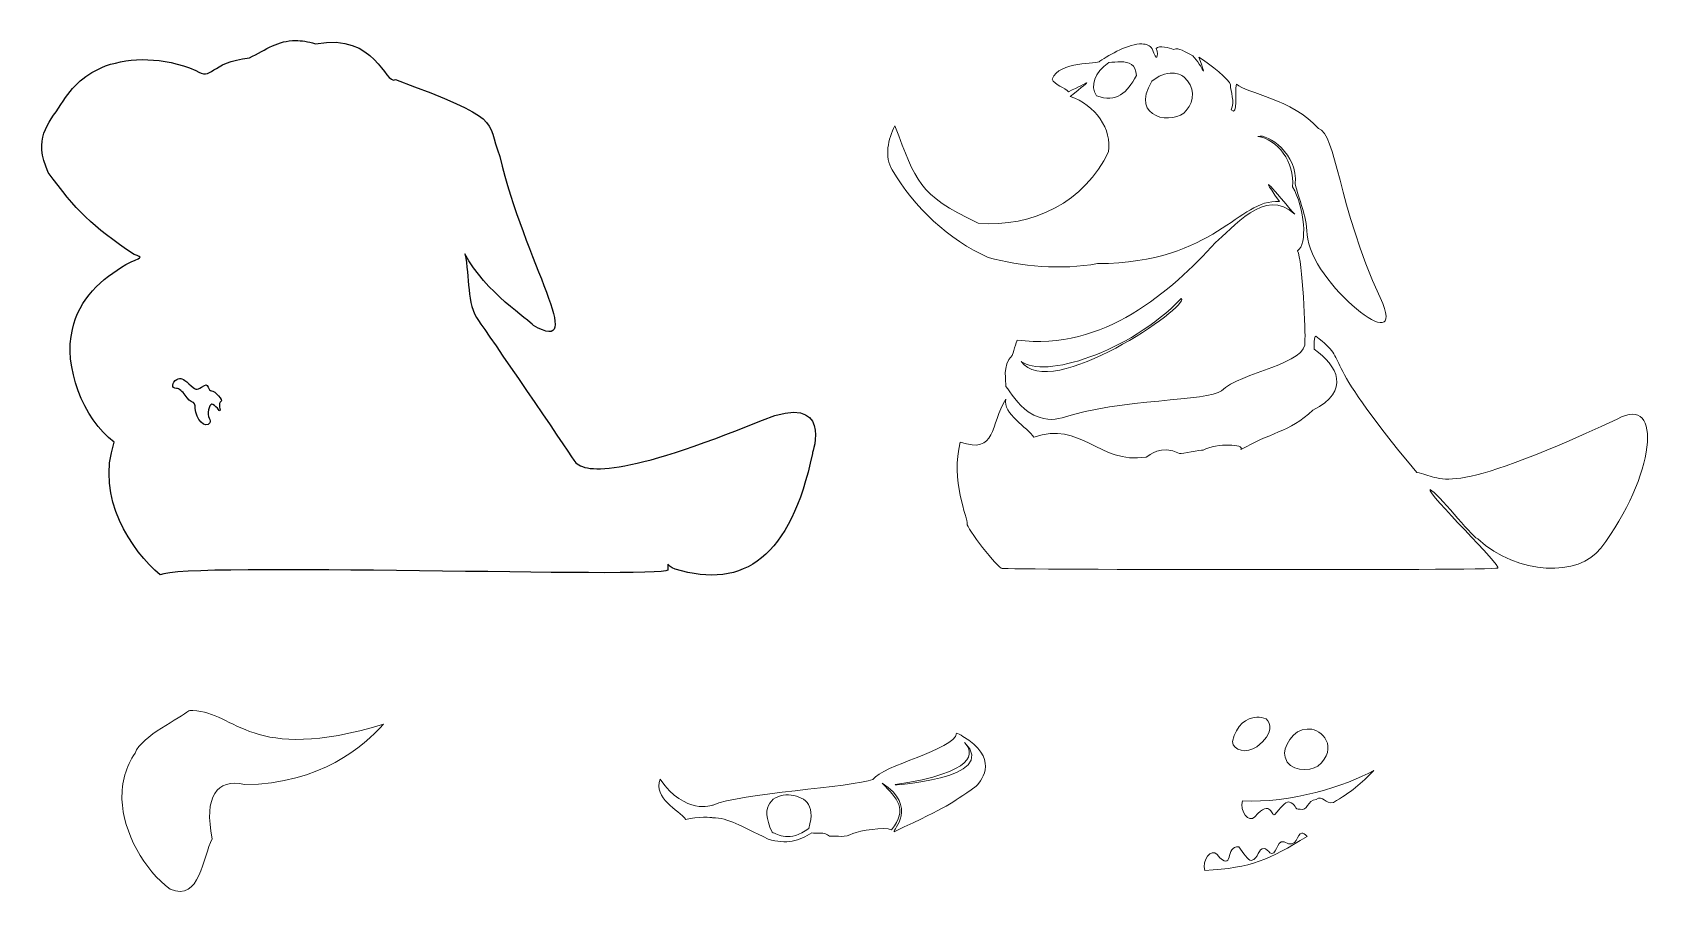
# Model space of a CAD drawing. Header units: centimetres. Extents: x -4.6 to 14.4, y -7 to 3.1.
import ezdxf

# ---------------------------------------------------------------- set-up
doc = ezdxf.new("R2010")
doc.units = ezdxf.units.CM
doc.header["$MEASUREMENT"] = 0
doc.layers.add('Layer 1', color=7, linetype='Continuous')

msp = doc.modelspace()

# ---------------------------------------------------------------- linework, layer by layer
at = {"layer": 'Layer 1'}
for points, knots in [([(-1.57096, 3.00715), (-1.77479, 3.00729), (-1.90938, 2.90498), (-2.10757, 2.80376), (-2.10757, 2.80376), (-2.5721, 2.75398), (-2.54218, 2.52833), (-2.731, 2.65824), (-2.731, 2.65824), (-3.12638, 2.82123), (-3.48117, 2.81095), (-3.78354, 2.71198), (-3.78354, 2.71198), (-4.0158, 2.61616), (-4.16352, 2.48821), (-4.30361, 2.26053), (-4.30361, 2.26053), (-4.45296, 2.03037), (-4.63275, 1.86758), (-4.45079, 1.47092), (-4.45079, 1.47092), (-4.1303, 1.02967), (-3.94679, 0.84788), (-3.45033, 0.51346), (-3.45033, 0.51346), (-3.33609, 0.47759), (-3.36329, 0.48812), (-3.54624, 0.39853), (-3.54624, 0.39853), (-3.82247, 0.23625), (-4.09805, -0.00103), (-4.16967, -0.36049), (-4.16967, -0.36049), (-4.27763, -0.77599), (-4.04451, -1.40399), (-3.68267, -1.67266), (-3.68267, -1.67266), (-3.89997, -2.3205), (-3.48203, -2.93376), (-3.14606, -3.21717), (-3.14606, -3.21717), (-2.88069, -3.06312), (2.66969, -3.26079), (2.76572, -3.16177), (2.76572, -3.16177), (2.76572, -3.02673), (2.74495, -3.11974), (2.8484, -3.1502), (2.8484, -3.1502), (3.65871, -3.38876), (4.19202, -3.01196), (4.44748, -1.8033), (4.44748, -1.8033), (4.45037, -1.78963), (4.69438, -1.07509), (3.86705, -1.41387), (3.86705, -1.41387), (2.24511, -2.07803), (1.77077, -2.04588), (1.66853, -1.88102), (1.66853, -1.88102), (1.58099, -1.73987), (0.6624, -0.40065), (0.55811, -0.25466), (0.55811, -0.25466), (0.42092, -0.06264), (0.45599, 0.25156), (0.40101, 0.52338), (0.40101, 0.52338), (0.63552, 0.07291), (1.15417, -0.24725), (1.19972, -0.31254), (1.19972, -0.31254), (1.83851, -0.67918), (1.09225, 0.43917), (0.80615, 1.6553), (0.80615, 1.6553), (0.63956, 2.10131), (0.8629, 2.07869), (-0.40597, 2.55158), (-0.40597, 2.55158), (-0.53882, 2.4862), (-0.62296, 3.09866), (-1.33945, 2.96912), (-1.33945, 2.96912), (-1.42784, 2.99586), (-1.50302, 3.00711), (-1.57096, 3.00715)], [0, 0, 0, 0, 0.04347826, 0.04347826, 0.04347826, 0.04347826, 0.08695652, 0.08695652, 0.08695652, 0.08695652, 0.13043478, 0.13043478, 0.13043478, 0.13043478, 0.17391304, 0.17391304, 0.17391304, 0.17391304, 0.2173913, 0.2173913, 0.2173913, 0.2173913, 0.26086957, 0.26086957, 0.26086957, 0.26086957, 0.30434783, 0.30434783, 0.30434783, 0.30434783, 0.34782609, 0.34782609, 0.34782609, 0.34782609, 0.39130435, 0.39130435, 0.39130435, 0.39130435, 0.43478261, 0.43478261, 0.43478261, 0.43478261, 0.47826087, 0.47826087, 0.47826087, 0.47826087, 0.52173913, 0.52173913, 0.52173913, 0.52173913, 0.56521739, 0.56521739, 0.56521739, 0.56521739, 0.60869565, 0.60869565, 0.60869565, 0.60869565, 0.65217391, 0.65217391, 0.65217391, 0.65217391, 0.69565217, 0.69565217, 0.69565217, 0.69565217, 0.73913043, 0.73913043, 0.73913043, 0.73913043, 0.7826087, 0.7826087, 0.7826087, 0.7826087, 0.82608696, 0.82608696, 0.82608696, 0.82608696, 0.86956522, 0.86956522, 0.86956522, 0.86956522, 0.91304348, 0.91304348, 0.91304348, 0.91304348, 1, 1, 1, 1]), ([(-2.56977, -1.44733), (-2.56259, -1.43572), (-2.56604, -1.41114), (-2.57744, -1.3927), (-2.57744, -1.3927), (-2.60428, -1.34928), (-2.58157, -1.23031), (-2.54645, -1.23031), (-2.54645, -1.23031), (-2.53156, -1.23031), (-2.5023, -1.25115), (-2.48142, -1.27661), (-2.48142, -1.27661), (-2.44616, -1.31964), (-2.44435, -1.31879), (-2.45585, -1.26465), (-2.45585, -1.26465), (-2.46266, -1.23261), (-2.45536, -1.2021), (-2.43963, -1.19685), (-2.43963, -1.19685), (-2.40891, -1.18662), (-2.51063, -1.07156), (-2.5504, -1.07156), (-2.5504, -1.07156), (-2.56339, -1.07156), (-2.58104, -1.05329), (-2.58961, -1.03095), (-2.58961, -1.03095), (-2.60356, -0.9946), (-2.61161, -0.99455), (-2.66644, -1.03048), (-2.66644, -1.03048), (-2.72384, -1.06809), (-2.73312, -1.06565), (-2.81411, -0.99167), (-2.81411, -0.99167), (-2.88439, -0.92749), (-2.91011, -0.91786), (-2.95178, -0.94017), (-2.95178, -0.94017), (-3.01565, -0.97435), (-3.01898, -1.04508), (-2.95672, -1.04518), (-2.95672, -1.04518), (-2.93125, -1.04522), (-2.8866, -1.08091), (-2.8575, -1.12448), (-2.8575, -1.12448), (-2.8284, -1.16805), (-2.7897, -1.20374), (-2.77151, -1.20378), (-2.77151, -1.20378), (-2.75301, -1.20382), (-2.73844, -1.23623), (-2.73844, -1.27734), (-2.73844, -1.27734), (-2.73844, -1.4009), (-2.61682, -1.52347), (-2.56977, -1.44733)], [0, 0, 0, 0, 0.0625, 0.0625, 0.0625, 0.0625, 0.125, 0.125, 0.125, 0.125, 0.1875, 0.1875, 0.1875, 0.1875, 0.25, 0.25, 0.25, 0.25, 0.3125, 0.3125, 0.3125, 0.3125, 0.375, 0.375, 0.375, 0.375, 0.4375, 0.4375, 0.4375, 0.4375, 0.5, 0.5, 0.5, 0.5, 0.5625, 0.5625, 0.5625, 0.5625, 0.625, 0.625, 0.625, 0.625, 0.6875, 0.6875, 0.6875, 0.6875, 0.75, 0.75, 0.75, 0.75, 0.8125, 0.8125, 0.8125, 0.8125, 0.875, 0.875, 0.875, 0.875, 1, 1, 1, 1])]:
    msp.add_open_spline(points, degree=3, knots=knots, dxfattribs=at)
at = {"layer": 'Layer 1', "color": 31, "lineweight": 13}
for points, knots in [([(8.2852, 2.96738), (8.13374, 2.97198), (7.90868, 2.84273), (7.79655, 2.76646), (7.79655, 2.76646), (7.76734, 2.72954), (7.31915, 2.77201), (7.24092, 2.55645), (7.24092, 2.55645), (7.25972, 2.4965), (7.39195, 2.45115), (7.43109, 2.41093), (7.43109, 2.41093), (7.66365, 2.51775), (7.75088, 2.59492), (7.44845, 2.35388), (7.44845, 2.35388), (7.74282, 2.26278), (7.9406, 1.963), (7.89411, 1.71144), (7.89411, 1.71144), (7.62431, 1.13027), (7.01324, 0.82501), (6.37937, 0.87883), (6.37937, 0.87883), (5.65903, 1.22278), (5.6684, 1.35962), (5.40703, 2.01157), (5.40703, 2.01157), (5.33049, 1.86332), (5.28023, 1.64992), (5.37809, 1.49977), (5.37809, 1.49977), (5.63512, 1.06485), (6.02965, 0.68602), (6.49513, 0.4803), (6.49513, 0.4803), (6.87177, 0.37674), (7.34341, 0.33102), (7.76926, 0.40836), (7.76926, 0.40836), (9.15172, 0.41601), (9.40673, 1.17003), (9.88593, 1.13018), (9.88593, 1.13018), (9.56254, 1.59323), (9.9423, 1.11895), (10.06452, 0.98383), (10.06452, 0.98383), (9.72491, 1.31464), (9.32753, 0.80322), (9.14013, 0.6531), (9.14013, 0.6531), (8.63077, 0.09391), (7.83474, -0.61874), (6.8333, -0.4813), (6.8333, -0.4813), (6.82622, -0.50144), (6.77807, -0.64509), (6.77459, -0.6632), (6.77459, -0.6632), (6.65292, -0.78124), (6.70609, -0.96039), (6.70018, -1.02287), (6.70018, -1.02287), (6.75545, -1.08944), (6.83515, -1.23472), (6.96146, -1.31639), (6.96146, -1.31639), (7.14925, -1.43601), (7.24449, -1.40836), (7.35668, -1.3875), (7.35668, -1.3875), (8.02747, -1.16348), (9.06478, -1.19543), (9.20959, -1.07248), (9.20959, -1.07248), (9.42843, -0.85562), (10.23278, -0.75902), (10.18193, -0.49122), (10.18193, -0.49122), (10.19476, -0.43386), (10.15331, 0.46541), (10.09594, 0.55802), (10.09594, 0.55802), (10.21628, 0.62679), (10.18066, 1.05772), (10.03806, 1.30381), (10.03806, 1.30381), (10.07215, 1.58593), (9.85324, 1.86551), (9.6354, 1.89003), (9.6354, 1.89003), (9.7523, 1.92755), (10.10418, 1.67744), (10.07031, 1.33937), (10.07031, 1.33937), (10.11303, 1.14292), (10.19779, 0.99375), (10.21004, 0.74405), (10.21004, 0.74405), (10.23684, 0.19805), (11.42478, -0.766), (11.05836, 0.01232), (11.05836, 0.01232), (10.56219, 1.09269), (10.54882, 1.91939), (10.33985, 1.98346), (10.33985, 1.98346), (10.03466, 2.32637), (9.50754, 2.39098), (9.38487, 2.49857), (9.38487, 2.49857), (9.35757, 2.4099), (9.41628, 2.12062), (9.32286, 2.19844), (9.32286, 2.19844), (9.37347, 2.29104), (9.31275, 2.41475), (9.31625, 2.49196), (9.31625, 2.49196), (9.31056, 2.54741), (9.07867, 2.73021), (8.94914, 2.81442), (8.94914, 2.81442), (9.05352, 2.50112), (8.9926, 2.71063), (8.8772, 2.8293), (8.8772, 2.8293), (8.77972, 2.87697), (8.72114, 2.9265), (8.65231, 2.90372), (8.65231, 2.90372), (8.60632, 2.91737), (8.48361, 2.95413), (8.45139, 2.91446), (8.45139, 2.91446), (8.48254, 2.82357), (8.45714, 2.73989), (8.40509, 2.91116), (8.40509, 2.91116), (8.37779, 2.94934), (8.33568, 2.96585), (8.2852, 2.96738)], [0, 0, 0, 0, 0.02702703, 0.02702703, 0.02702703, 0.02702703, 0.05405405, 0.05405405, 0.05405405, 0.05405405, 0.08108108, 0.08108108, 0.08108108, 0.08108108, 0.10810811, 0.10810811, 0.10810811, 0.10810811, 0.13513514, 0.13513514, 0.13513514, 0.13513514, 0.16216216, 0.16216216, 0.16216216, 0.16216216, 0.18918919, 0.18918919, 0.18918919, 0.18918919, 0.21621622, 0.21621622, 0.21621622, 0.21621622, 0.24324324, 0.24324324, 0.24324324, 0.24324324, 0.27027027, 0.27027027, 0.27027027, 0.27027027, 0.2972973, 0.2972973, 0.2972973, 0.2972973, 0.32432432, 0.32432432, 0.32432432, 0.32432432, 0.35135135, 0.35135135, 0.35135135, 0.35135135, 0.37837838, 0.37837838, 0.37837838, 0.37837838, 0.40540541, 0.40540541, 0.40540541, 0.40540541, 0.43243243, 0.43243243, 0.43243243, 0.43243243, 0.45945946, 0.45945946, 0.45945946, 0.45945946, 0.48648649, 0.48648649, 0.48648649, 0.48648649, 0.51351351, 0.51351351, 0.51351351, 0.51351351, 0.54054054, 0.54054054, 0.54054054, 0.54054054, 0.56756757, 0.56756757, 0.56756757, 0.56756757, 0.59459459, 0.59459459, 0.59459459, 0.59459459, 0.62162162, 0.62162162, 0.62162162, 0.62162162, 0.64864865, 0.64864865, 0.64864865, 0.64864865, 0.67567568, 0.67567568, 0.67567568, 0.67567568, 0.7027027, 0.7027027, 0.7027027, 0.7027027, 0.72972973, 0.72972973, 0.72972973, 0.72972973, 0.75675676, 0.75675676, 0.75675676, 0.75675676, 0.78378378, 0.78378378, 0.78378378, 0.78378378, 0.81081081, 0.81081081, 0.81081081, 0.81081081, 0.83783784, 0.83783784, 0.83783784, 0.83783784, 0.86486486, 0.86486486, 0.86486486, 0.86486486, 0.89189189, 0.89189189, 0.89189189, 0.89189189, 0.91891892, 0.91891892, 0.91891892, 0.91891892, 0.94594595, 0.94594595, 0.94594595, 0.94594595, 1, 1, 1, 1]), ([(8.03881, 2.75902), (8.13538, 2.75799), (8.21345, 2.73113), (8.21988, 2.59779), (8.21988, 2.59779), (8.11269, 2.39873), (7.99032, 2.28008), (7.75603, 2.36215), (7.75603, 2.36215), (7.68089, 2.48316), (7.7271, 2.62888), (7.90073, 2.75158), (7.90073, 2.75158), (7.94713, 2.75398), (7.99491, 2.75949), (8.03881, 2.75902)], [0, 0, 0, 0, 0.2, 0.2, 0.2, 0.2, 0.4, 0.4, 0.4, 0.4, 0.6, 0.6, 0.6, 0.6, 1, 1, 1, 1]), ([(8.64487, 2.62756), (8.69458, 2.62654), (8.74059, 2.61137), (8.77633, 2.58043), (8.77633, 2.58043), (8.89574, 2.47742), (8.90723, 2.30352), (8.80114, 2.19265), (8.80114, 2.19265), (8.6671, 2.01434), (8.12889, 2.09628), (8.40178, 2.5333), (8.40178, 2.5333), (8.46981, 2.59311), (8.56201, 2.62925), (8.64487, 2.62756)], [0, 0, 0, 0, 0.2, 0.2, 0.2, 0.2, 0.4, 0.4, 0.4, 0.4, 0.6, 0.6, 0.6, 0.6, 1, 1, 1, 1]), ([(8.74326, 0.00157), (8.85585, -0.07706), (7.21448, -1.21459), (6.87795, -0.73017), (6.87795, -0.73017), (7.14049, -0.93634), (8.13231, -0.63074), (8.74326, 0.00157)], [0, 0, 0, 0, 0.33333333, 0.33333333, 0.33333333, 0.33333333, 1, 1, 1, 1]), ([(10.31009, -0.43582), (10.29184, -0.4359), (10.28766, -0.54716), (10.29107, -0.58878), (10.29107, -0.58878), (10.55904, -0.78045), (10.72413, -1.07054), (10.27536, -1.29985), (10.27536, -1.29985), (10.00232, -1.55691), (9.76085, -1.56346), (9.43779, -1.75791), (9.43779, -1.75791), (9.48561, -1.69221), (9.16363, -1.67927), (8.99709, -1.76287), (8.99709, -1.76287), (8.9678, -1.76081), (8.75112, -1.80377), (8.72176, -1.80421), (8.72176, -1.80421), (8.50049, -1.69211), (8.37361, -1.8276), (8.33233, -1.8439), (8.33233, -1.8439), (7.7784, -1.93391), (7.57483, -1.41418), (7.02595, -1.61322), (7.02595, -1.61322), (6.95776, -1.5019), (6.65691, -1.33823), (6.70101, -1.16839), (6.70101, -1.16839), (6.51501, -1.4688), (6.59393, -1.81808), (6.16936, -1.66944), (6.16936, -1.66944), (6.05282, -2.10427), (6.25865, -2.57091), (6.25121, -2.62277), (6.25121, -2.62277), (6.22922, -2.65492), (6.61466, -3.15232), (6.65884, -3.14201), (6.65884, -3.14201), (6.68351, -3.15348), (12.37951, -3.16742), (12.42758, -3.13705), (12.42758, -3.13705), (12.49355, -3.13037), (11.60052, -2.26351), (11.63962, -2.22259), (11.63962, -2.22259), (11.73837, -2.26807), (12.10363, -2.74955), (12.19524, -2.79723), (12.19524, -2.79723), (12.66466, -3.22646), (13.37359, -3.24115), (13.62896, -2.90472), (13.62896, -2.90472), (14.25683, -2.07752), (14.36854, -1.09776), (13.81995, -1.40238), (13.81995, -1.40238), (11.76377, -2.35725), (11.79621, -2.07169), (11.48583, -2.02498), (11.48583, -2.02498), (10.27219, -0.57421), (10.74619, -0.7783), (10.31009, -0.43582)], [0, 0, 0, 0, 0.05263158, 0.05263158, 0.05263158, 0.05263158, 0.10526316, 0.10526316, 0.10526316, 0.10526316, 0.15789474, 0.15789474, 0.15789474, 0.15789474, 0.21052632, 0.21052632, 0.21052632, 0.21052632, 0.26315789, 0.26315789, 0.26315789, 0.26315789, 0.31578947, 0.31578947, 0.31578947, 0.31578947, 0.36842105, 0.36842105, 0.36842105, 0.36842105, 0.42105263, 0.42105263, 0.42105263, 0.42105263, 0.47368421, 0.47368421, 0.47368421, 0.47368421, 0.52631579, 0.52631579, 0.52631579, 0.52631579, 0.57894737, 0.57894737, 0.57894737, 0.57894737, 0.63157895, 0.63157895, 0.63157895, 0.63157895, 0.68421053, 0.68421053, 0.68421053, 0.68421053, 0.73684211, 0.73684211, 0.73684211, 0.73684211, 0.78947368, 0.78947368, 0.78947368, 0.78947368, 0.84210526, 0.84210526, 0.84210526, 0.84210526, 0.89473684, 0.89473684, 0.89473684, 0.89473684, 1, 1, 1, 1])]:
    msp.add_open_spline(points, degree=3, knots=knots, dxfattribs=at)
at = {"layer": 'Layer 1', "color": 17, "lineweight": 5}
msp.add_open_spline([(-2.76598, -4.79735), (-2.78209, -4.79694), (-2.79789, -4.79729), (-2.81476, -4.79818), (-2.81476, -4.79818), (-2.90291, -4.8828), (-3.36794, -5.09014), (-3.43984, -5.29179), (-3.43984, -5.29179), (-3.54974, -5.44472), (-3.59563, -5.64153), (-3.5928, -5.82758), (-3.5928, -5.82758), (-3.58199, -6.2129), (-3.33042, -6.65879), (-3.02973, -6.87599), (-3.02973, -6.87599), (-2.68475, -7.03067), (-2.65271, -6.49631), (-2.54108, -6.29142), (-2.54108, -6.29142), (-2.64119, -5.79811), (-2.48965, -5.5836), (-2.16653, -5.65808), (-2.16653, -5.65808), (-1.27267, -5.65275), (-0.77958, -5.2089), (-0.54844, -4.95693), (-0.54844, -4.95693), (-2.10154, -5.42617), (-2.26645, -4.81027), (-2.76598, -4.79735)], degree=3, knots=[0, 0, 0, 0, 0.11111111, 0.11111111, 0.11111111, 0.11111111, 0.22222222, 0.22222222, 0.22222222, 0.22222222, 0.33333333, 0.33333333, 0.33333333, 0.33333333, 0.44444444, 0.44444444, 0.44444444, 0.44444444, 0.55555556, 0.55555556, 0.55555556, 0.55555556, 0.66666667, 0.66666667, 0.66666667, 0.66666667, 0.77777778, 0.77777778, 0.77777778, 0.77777778, 1, 1, 1, 1], dxfattribs=at)
at = {"layer": 'Layer 1', "color": 3, "lineweight": 5}
for points, knots in [([(9.62148, -4.8755), (9.50626, -4.8814), (9.38029, -4.96175), (9.33954, -5.15662), (9.33954, -5.15662), (9.34597, -5.26706), (9.50907, -5.29958), (9.62148, -5.21946), (9.62148, -5.21946), (9.8315, -5.05085), (9.78419, -4.95141), (9.7298, -4.89287), (9.7298, -4.89287), (9.69756, -4.87984), (9.65989, -4.87354), (9.62148, -4.8755)], [0, 0, 0, 0, 0.2, 0.2, 0.2, 0.2, 0.4, 0.4, 0.4, 0.4, 0.6, 0.6, 0.6, 0.6, 1, 1, 1, 1]), ([(10.23498, -5.01193), (10.22567, -5.01205), (10.2162, -5.01315), (10.2077, -5.01524), (10.2077, -5.01524), (10.05515, -5.00444), (9.91403, -5.23056), (9.95138, -5.341), (9.95138, -5.341), (9.99013, -5.51045), (10.23811, -5.50398), (10.33172, -5.44601), (10.33172, -5.44601), (10.5883, -5.22258), (10.37475, -5.01009), (10.23498, -5.01193)], [0, 0, 0, 0, 0.2, 0.2, 0.2, 0.2, 0.4, 0.4, 0.4, 0.4, 0.6, 0.6, 0.6, 0.6, 1, 1, 1, 1]), ([(10.98409, -5.49479), (10.66908, -5.67255), (10.0095, -5.87792), (9.45529, -5.8495), (9.45529, -5.8495), (9.41794, -5.95994), (9.52971, -6.11682), (9.59833, -6.03306), (9.59833, -6.03306), (9.79634, -5.80739), (9.79486, -6.05618), (9.83315, -6.00577), (9.83315, -6.00577), (9.8925, -5.93834), (9.95436, -5.85853), (9.99438, -5.8586), (9.99438, -5.8586), (10.08496, -5.88205), (10.05457, -5.95823), (10.12667, -5.94376), (10.12667, -5.94376), (10.21227, -5.98114), (10.21104, -5.834), (10.31188, -5.83296), (10.31188, -5.83296), (10.39311, -5.77545), (10.4181, -5.89276), (10.51528, -5.86604), (10.51528, -5.86604), (10.71494, -5.75461), (10.84395, -5.64104), (10.98409, -5.49479)], [0, 0, 0, 0, 0.11111111, 0.11111111, 0.11111111, 0.11111111, 0.22222222, 0.22222222, 0.22222222, 0.22222222, 0.33333333, 0.33333333, 0.33333333, 0.33333333, 0.44444444, 0.44444444, 0.44444444, 0.44444444, 0.55555556, 0.55555556, 0.55555556, 0.55555556, 0.66666667, 0.66666667, 0.66666667, 0.66666667, 0.77777778, 0.77777778, 0.77777778, 0.77777778, 1, 1, 1, 1]), ([(10.14817, -6.22405), (10.08514, -6.22226), (10.10204, -6.41794), (9.93981, -6.3274), (9.93981, -6.3274), (9.84263, -6.30068), (9.85402, -6.50977), (9.77279, -6.45225), (9.77279, -6.45225), (9.76499, -6.43297), (9.72822, -6.40457), (9.7083, -6.40182), (9.7083, -6.40182), (9.63437, -6.39829), (9.6484, -6.51975), (9.55782, -6.54321), (9.55782, -6.54321), (9.5178, -6.54327), (9.47082, -6.45106), (9.41147, -6.38363), (9.41147, -6.38363), (9.25095, -6.36058), (9.35812, -6.70024), (9.16011, -6.47458), (9.16011, -6.47458), (9.09149, -6.39081), (8.9789, -6.54769), (9.01625, -6.65813), (9.01625, -6.65813), (9.57046, -6.62972), (9.75769, -6.53394), (10.2077, -6.26291), (10.2077, -6.26291), (10.18142, -6.23549), (10.16271, -6.22446), (10.14817, -6.22405)], [0, 0, 0, 0, 0.1, 0.1, 0.1, 0.1, 0.2, 0.2, 0.2, 0.2, 0.3, 0.3, 0.3, 0.3, 0.4, 0.4, 0.4, 0.4, 0.5, 0.5, 0.5, 0.5, 0.6, 0.6, 0.6, 0.6, 0.7, 0.7, 0.7, 0.7, 0.8, 0.8, 0.8, 0.8, 1, 1, 1, 1])]:
    msp.add_open_spline(points, degree=3, knots=knots, dxfattribs=at)
at = {"layer": 'Layer 1', "color": 29, "lineweight": 9}
for points, knots in [([(6.12636, -5.06127), (6.1012, -5.25768), (5.2555, -5.43294), (5.15319, -5.60035), (5.15319, -5.60035), (4.9201, -5.68645), (3.59011, -5.76183), (3.29035, -5.89718), (3.29035, -5.89718), (3.27547, -5.90074), (2.97119, -6.01792), (2.67354, -5.59539), (2.67354, -5.59539), (2.58871, -5.82044), (2.89141, -5.95426), (2.97285, -6.06503), (2.97285, -6.06503), (3.10367, -6.03185), (3.28579, -6.03824), (3.28291, -6.04601), (3.28291, -6.04601), (3.47537, -6.0464), (3.59965, -6.13852), (3.93362, -6.29323), (3.93362, -6.29323), (4.13777, -6.36198), (4.30564, -6.31095), (4.44046, -6.22047), (4.44046, -6.22047), (4.48775, -6.23049), (4.59298, -6.20553), (4.64717, -6.26016), (4.64717, -6.26016), (4.74339, -6.2537), (4.83006, -6.28174), (4.91754, -6.22791), (4.91754, -6.22791), (5.00061, -6.19757), (5.282, -6.147), (5.36981, -6.18492), (5.36981, -6.18492), (5.563, -5.9396), (5.43263, -5.82208), (5.2615, -5.64252), (5.2615, -5.64252), (5.67961, -5.91659), (5.37968, -6.19372), (5.39875, -6.20724), (5.39875, -6.20724), (6.07328, -5.89224), (6.01947, -5.90509), (6.35373, -5.6789), (6.35373, -5.6789), (6.43385, -5.59777), (6.61545, -5.34142), (6.19994, -5.09765), (6.19994, -5.09765), (6.17731, -5.07621), (6.12811, -5.06278), (6.12636, -5.06127)], [0, 0, 0, 0, 0.0625, 0.0625, 0.0625, 0.0625, 0.125, 0.125, 0.125, 0.125, 0.1875, 0.1875, 0.1875, 0.1875, 0.25, 0.25, 0.25, 0.25, 0.3125, 0.3125, 0.3125, 0.3125, 0.375, 0.375, 0.375, 0.375, 0.4375, 0.4375, 0.4375, 0.4375, 0.5, 0.5, 0.5, 0.5, 0.5625, 0.5625, 0.5625, 0.5625, 0.625, 0.625, 0.625, 0.625, 0.6875, 0.6875, 0.6875, 0.6875, 0.75, 0.75, 0.75, 0.75, 0.8125, 0.8125, 0.8125, 0.8125, 0.875, 0.875, 0.875, 0.875, 1, 1, 1, 1]), ([(6.21979, -5.16793), (6.65583, -5.59685), (5.29955, -5.67679), (5.41694, -5.65906), (5.41694, -5.65906), (6.35894, -5.51673), (6.3323, -5.28815), (6.21979, -5.16793)], [0, 0, 0, 0, 0.33333333, 0.33333333, 0.33333333, 0.33333333, 1, 1, 1, 1]), ([(4.17009, -5.77729), (4.3408, -5.79729), (4.49494, -5.86728), (4.40491, -6.17003), (4.40491, -6.17003), (4.18321, -6.33481), (4.04205, -6.24094), (3.97992, -6.21386), (3.97992, -6.21386), (3.8197, -5.89099), (3.99871, -5.77665), (4.17009, -5.77729)], [0, 0, 0, 0, 0.25, 0.25, 0.25, 0.25, 0.5, 0.5, 0.5, 0.5, 1, 1, 1, 1])]:
    msp.add_open_spline(points, degree=3, knots=knots, dxfattribs=at)

doc.saveas('drawing.dxf')
